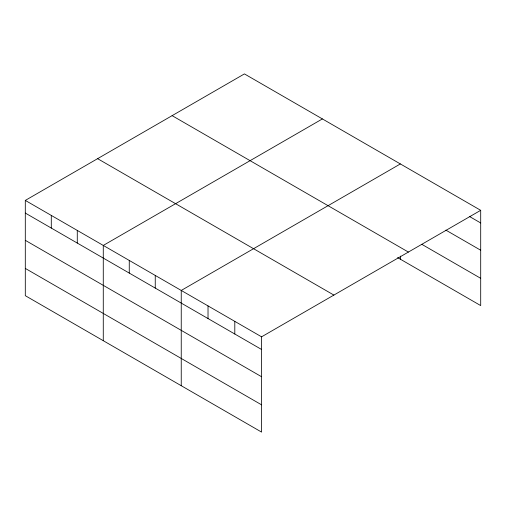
<?xml version="1.0" encoding="UTF-8"?>
<svg xmlns="http://www.w3.org/2000/svg" width="506" height="506" viewBox="0 0 506 506"><rect width="100%" height="100%" fill="white"/><g stroke="black" fill="none" stroke-linecap="round" stroke-linejoin="round"><path stroke-width="0.76" d="M261.577 376.736L261.577 336.825L25.3 200.414L25.3 295.681L261.577 432.092L261.577 376.736L25.3 240.325M25.3 200.414L244.423 73.908L480.7 210.319L480.7 305.586L397.627 257.624M322.392 118.923L103.275 245.429L103.275 340.696M400.366 163.938L181.243 290.45L181.243 385.711M261.577 336.825L480.7 210.319M469.321 216.397L480.7 222.969M445.887 230.135L480.7 250.23M421.789 244.309L480.7 278.319M172.11 115.653L408.393 252.07M97.607 158.669L333.89 295.08M25.3 213.058L261.577 349.475M25.3 268.414L261.577 404.832M400.366 256.087L400.366 259.205M234.803 321.367L234.803 334.017M208.023 305.909L208.023 318.552M155.253 275.441L155.253 288.085M129.264 260.438L129.264 273.082M77.279 230.426L77.279 243.07M51.289 215.417L51.289 228.067"/></g></svg>
